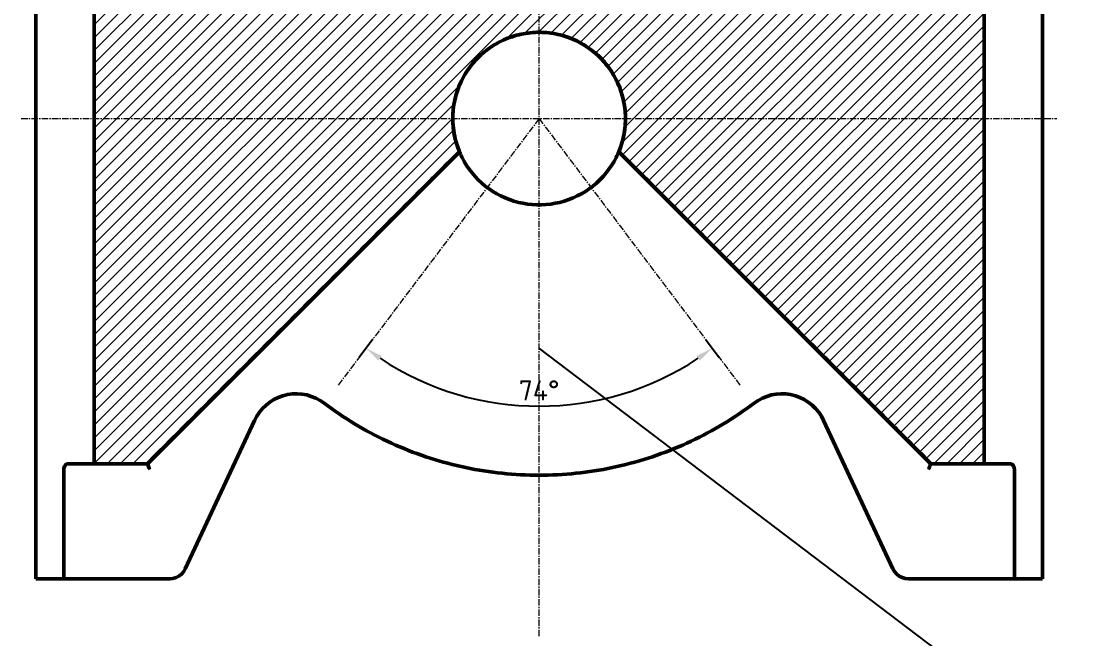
# Model space of a CAD drawing. Header units: millimetres. Extents: x 0 to 841, y 0 to 594.
# Drawn here: x 380 to 565, y 99.6 to 206.9 of the extents above; entities that cross this region are included whole.
import ezdxf

# ---------------------------------------------------------------- set-up
doc = ezdxf.new("R2010")
doc.units = ezdxf.units.MM
doc.header["$LTSCALE"] = 0.35
doc.linetypes.add('CENTER', pattern=[5.08, 3.175, -0.635, 0.635, -0.635])
for name, color, linetype, lineweight in [('07_ОСИ', 2, 'CENTER', 18), ('20_ВИДИМЫЕ', 7, 'Continuous', 50), ('23_ШТРИХОВКА', 7, 'Continuous', 18)]:
    doc.layers.add(name, color=color, linetype=linetype, lineweight=lineweight)
doc.layers.add('09_РАЗМЕРЫ', color=7, linetype='Continuous')
doc.styles.add('ГОСТ', font='isocpeur.ttf')
doc.dimstyles.new('ГОСТ', dxfattribs={"dimtxt": 3.5, "dimasz": 3, "dimexe": 2, "dimexo": 0, "dimgap": 1, "dimtad": 1, "dimdec": 1, "dimtxsty": 'ГОСТ', "dimcen": 2.5, "dimclrd": 7, "dimclre": 7, "dimclrt": 7, "dimazin": 3, "dimtfac": 1, "dimtmove": 0, "dimatfit": 3, "dimarcsym": 0})

# ---------------------------------------------------------------- blocks, each defined once
blk = doc.blocks.new('*D17')
at = {"layer": '09_РАЗМЕРЫ', "color": 7, "lineweight": -2, "transparency": 16777216}
for p, q in [((441.11, 151.67), (438.71, 148.47)), ((498.89, 151.67), (501.29, 148.47))]:
    blk.add_line(p, q, dxfattribs=at)
blk.add_arc((470, 190), 50, 236.4383, 303.5617, dxfattribs=at)
at = {"layer": '09_РАЗМЕРЫ', "color": 7, "transparency": 16777216}
for points in [[(442.07, 147.93), (442.65, 148.74), (439.91, 150.07)], [(497.35, 148.74), (497.93, 147.93), (500.09, 150.07)]]:
    blk.add_solid(points, dxfattribs=at)
at = {"layer": 'Defpoints', "color": 0, "transparency": 16777216}
for p in [(470, 190), (441.11, 151.67), (498.89, 151.67), (459.32, 141.15)]:
    blk.add_point(p, dxfattribs=at)
at = {"layer": '09_РАЗМЕРЫ', "color": 7, "transparency": 16777216, "insert": (470, 142.75), "char_height": 3.5, "attachment_point": 5, "style": 'ГОСТ'}
blk.add_mtext('74°', dxfattribs=at)

msp = doc.modelspace()

# ---------------------------------------------------------------- hatches: boundary and pattern name
at = {"layer": '23_ШТРИХОВКА'}
h = msp.add_hatch(dxfattribs=at)
h.set_pattern_fill('ANSI31', scale=0.5)
h.paths.add_polyline_path([(424.49, 268.17), (424.68, 267.82), (424.87, 267.46), (425.06, 267.11), (425.26, 266.76), (425.45, 266.41), (425.64, 266.06), (425.83, 265.7), (426.02, 265.35), (426.21, 265), (426.4, 264.65), (426.59, 264.3), (426.78, 263.95), (426.97, 263.59), (427.16, 263.24), (427.35, 262.89), (427.54, 262.54), (427.73, 262.19), (427.92, 261.83), (428.11, 261.48), (428.3, 261.13), (428.49, 260.78), (428.69, 260.43), (428.88, 260.08), (429.07, 259.73), (429.29, 259.39), (429.55, 259.09), (429.84, 258.81), (430.16, 258.58), (430.51, 258.38), (430.87, 258.22), (431.26, 258.1), (431.65, 258.03), (432.05, 258), (432.45, 258), (432.85, 258), (433.25, 258), (433.65, 258), (434.05, 258), (434.45, 258), (434.85, 258), (435.25, 258), (435.65, 258), (436.05, 258), (436.45, 258), (436.85, 258), (437.25, 258), (437.65, 258), (438.05, 258), (438.45, 258), (438.85, 258), (439.25, 258), (439.65, 258), (440.05, 258), (440.45, 258), (440.85, 258), (441.25, 258), (441.65, 258), (442.05, 258), (442.45, 258), (442.85, 258), (443.25, 258), (443.65, 258), (444.05, 258), (444.45, 258), (444.85, 258), (445.25, 258), (445.65, 258), (446.05, 258), (446.45, 258), (446.85, 258), (447.25, 258), (447.65, 258), (448.05, 258), (448.45, 258), (448.85, 258), (449.25, 258), (449.65, 258), (450.05, 258), (450.45, 258), (450.85, 258), (451.25, 258), (451.65, 258), (452.05, 258), (452.45, 258), (452.85, 258), (453.25, 258), (453.65, 258), (454.05, 258), (454.45, 258), (454.85, 258), (455.25, 258), (455.65, 258), (456.05, 258), (456.45, 258), (456.85, 258), (457.25, 258), (457.65, 258), (458.05, 258), (458.45, 258), (458.85, 258), (459.25, 258), (459.65, 258), (460.05, 258), (460.45, 258), (460.85, 258), (461.25, 258), (461.65, 258), (462.05, 258), (462.45, 258), (462.86, 258), (463.26, 258), (463.66, 258), (464.06, 258), (464.46, 258), (464.86, 258), (465.26, 258), (465.66, 258), (466.06, 258), (466.46, 258), (466.86, 258), (467.26, 258), (467.66, 258), (468.06, 258), (468.46, 258), (468.86, 258), (469.26, 258), (469.66, 258), (470.06, 258), (470.46, 258), (470.86, 258), (471.26, 258), (471.66, 258), (472.06, 258), (472.46, 258), (472.86, 258), (473.26, 258), (473.66, 258), (474.06, 258), (474.46, 258), (474.86, 258), (475.26, 258), (475.66, 258), (476.06, 258), (476.46, 258), (476.86, 258), (477.26, 258), (477.66, 258), (478.06, 258), (478.46, 258), (478.86, 258), (479.26, 258), (479.66, 258), (480.06, 258), (480.46, 258), (480.86, 258), (481.26, 258), (481.66, 258), (482.06, 258), (482.46, 258), (482.86, 258), (483.26, 258), (483.66, 258), (484.06, 258), (484.46, 258), (484.86, 258), (485.26, 258), (485.66, 258), (486.06, 258), (486.46, 258), (486.86, 258), (487.26, 258), (487.66, 258), (488.06, 258), (488.46, 258), (488.86, 258), (489.26, 258), (489.66, 258), (490.06, 258), (490.46, 258), (490.86, 258), (491.26, 258), (491.66, 258), (492.06, 258), (492.46, 258), (492.86, 258), (493.26, 258), (493.66, 258), (494.06, 258), (494.46, 258), (494.86, 258), (495.26, 258), (495.66, 258), (496.06, 258), (496.46, 258), (496.86, 258), (497.26, 258), (497.66, 258), (498.06, 258), (498.46, 258), (498.86, 258), (499.26, 258), (499.66, 258), (500.06, 258), (500.46, 258), (500.86, 258), (501.26, 258), (501.66, 258), (502.06, 258), (502.46, 258), (502.86, 258), (503.26, 258), (503.66, 258), (504.06, 258), (504.46, 258), (504.86, 258), (505.26, 258), (505.66, 258), (506.06, 258), (506.46, 258), (506.86, 258), (507.26, 258), (507.66, 258), (508.06, 258), (508.46, 258), (508.86, 258), (509.26, 258), (509.66, 258), (510, 258.06), (510, 258.46), (510, 258.86), (510, 259.26), (510, 259.66), (510, 260.06), (510, 260.46), (510, 260.86), (510, 261.27), (510, 261.67), (510, 262.07), (510, 262.47), (510.08, 262.85), (510.27, 263.2), (510.46, 263.55), (510.66, 263.9), (510.85, 264.25), (511.04, 264.6), (511.23, 264.95), (511.43, 265.3), (511.62, 265.65), (511.81, 266), (512, 266.35), (512.19, 266.7), (512.39, 267.06), (512.58, 267.41), (512.77, 267.76), (512.96, 268.11), (513.17, 268.45), (513.41, 268.77), (513.69, 269.06), (513.99, 269.31), (514.33, 269.53), (514.69, 269.71), (515.06, 269.85), (515.45, 269.94), (515.85, 269.99), (516.25, 270), (516.65, 270), (517.05, 270), (517.45, 270), (517.85, 270), (518.25, 270), (518.65, 270), (519.05, 270), (519.45, 270), (519.85, 270), (520.25, 270), (520.65, 270), (521.05, 270), (521.45, 270), (521.85, 270), (522.25, 270), (522.65, 270), (523.05, 270), (523.45, 270), (523.85, 270), (524.25, 270), (524.65, 270), (525.05, 270), (525.45, 270), (525.85, 270), (526.25, 270), (526.65, 270), (527.05, 270), (527.45, 270), (527.85, 270), (528.25, 270), (528.65, 270), (529.05, 270), (529.45, 270), (529.85, 270), (530.25, 270), (530.65, 270), (531.05, 270), (531.45, 270), (531.85, 270), (532.25, 270), (532.65, 270), (533.05, 270), (533.45, 270), (533.85, 270), (534.25, 270), (534.65, 270), (535.05, 270), (535.45, 270), (535.85, 270), (536.25, 270), (536.65, 270), (537.05, 270), (537.45, 270), (537.85, 270), (538.25, 270), (538.65, 270), (539.05, 270), (539.45, 270), (539.85, 270), (540.25, 270), (540.65, 270), (541.05, 270), (541.45, 270), (541.85, 270), (542.25, 270), (542.65, 270), (543.05, 270), (543.45, 270), (543.85, 270), (544.25, 270), (544.65, 270), (545.05, 270), (545.45, 270), (545.85, 270), (546.25, 270), (546.65, 270), (547.05, 270), (547.35, 269.89), (547.35, 269.49), (547.35, 269.09), (547.35, 268.69), (547.35, 268.29), (547.35, 267.89), (547.35, 267.49), (547.35, 267.09), (547.35, 266.69), (547.35, 266.29), (547.35, 265.89), (547.35, 265.49), (547.35, 265.09), (547.35, 264.69), (547.35, 264.29), (547.35, 263.89), (547.35, 263.49), (547.35, 263.09), (547.35, 262.69), (547.35, 262.29), (547.35, 261.89), (547.35, 261.49), (547.35, 261.09), (547.35, 260.69), (547.35, 260.29), (547.35, 259.89), (547.35, 259.49), (547.35, 259.09), (547.35, 258.69), (547.35, 258.29), (547.35, 257.89), (547.35, 257.49), (547.35, 257.09), (547.35, 256.69), (547.35, 256.29), (547.35, 255.89), (547.35, 255.49), (547.35, 255.09), (547.35, 254.69), (547.35, 254.29), (547.35, 253.89), (547.35, 253.49), (547.35, 253.09), (547.35, 252.69), (547.35, 252.29), (547.35, 251.89), (547.35, 251.49), (547.35, 251.09), (547.35, 250.69), (547.35, 250.29), (547.35, 249.89), (547.35, 249.49), (547.35, 249.09), (547.35, 248.69), (547.35, 248.29), (547.35, 247.89), (547.35, 247.49), (547.35, 247.09), (547.35, 246.69), (547.35, 246.29), (547.35, 245.89), (547.35, 245.49), (547.35, 245.09), (547.35, 244.69), (547.35, 244.29), (547.35, 243.89), (547.35, 243.49), (547.35, 243.09), (547.35, 242.69), (547.35, 242.29), (547.35, 241.89), (547.35, 241.49), (547.35, 241.09), (547.35, 240.69), (547.35, 240.29), (547.35, 239.89), (547.35, 239.49), (547.35, 239.09), (547.35, 238.69), (547.35, 238.29), (547.35, 237.89), (547.35, 237.49), (547.35, 237.09), (547.35, 236.69), (547.35, 236.29), (547.35, 235.89), (547.35, 235.49), (547.35, 235.09), (547.35, 234.69), (547.35, 234.29), (547.35, 233.89), (547.35, 233.49), (547.35, 233.09), (547.35, 232.69), (547.35, 232.29), (547.35, 231.89), (547.35, 231.49), (547.35, 231.09), (547.35, 230.69), (547.35, 230.29), (547.35, 229.89), (547.35, 229.49), (547.35, 229.09), (547.35, 228.69), (547.35, 228.29), (547.35, 227.89), (547.35, 227.49), (547.35, 227.09), (547.35, 226.69), (547.35, 226.29), (547.35, 225.89), (547.35, 225.49), (547.35, 225.09), (547.35, 224.69), (547.35, 224.29), (547.35, 223.89), (547.35, 223.49), (547.35, 223.09), (547.35, 222.69), (547.35, 222.29), (547.35, 221.88), (547.35, 221.48), (547.35, 221.08), (547.35, 220.68), (547.35, 220.28), (547.35, 219.88), (547.35, 219.48), (547.35, 219.08), (547.35, 218.68), (547.35, 218.28), (547.35, 217.88), (547.35, 217.48), (547.35, 217.08), (547.35, 216.68), (547.35, 216.28), (547.35, 215.88), (547.35, 215.48), (547.35, 215.08), (547.35, 214.68), (547.35, 214.28), (547.35, 213.88), (547.35, 213.48), (547.35, 213.08), (547.35, 212.68), (547.35, 212.28), (547.35, 211.88), (547.35, 211.48), (547.35, 211.08), (547.35, 210.68), (547.35, 210.28), (547.35, 209.88), (547.35, 209.48), (547.35, 209.08), (547.35, 208.68), (547.35, 208.28), (547.35, 207.88), (547.35, 207.48), (547.35, 207.08), (547.35, 206.68), (547.35, 206.28), (547.35, 205.88), (547.35, 205.48), (547.35, 205.08), (547.35, 204.68), (547.35, 204.28), (547.35, 203.88), (547.35, 203.48), (547.35, 203.08), (547.35, 202.68), (547.35, 202.28), (547.35, 201.88), (547.35, 201.48), (547.35, 201.08), (547.35, 200.68), (547.35, 200.28), (547.35, 199.88), (547.35, 199.48), (547.35, 199.08), (547.35, 198.68), (547.35, 198.28), (547.35, 197.88), (547.35, 197.48), (547.35, 197.08), (547.35, 196.68), (547.35, 196.28), (547.35, 195.88), (547.35, 195.48), (547.35, 195.08), (547.35, 194.68), (547.35, 194.28), (547.35, 193.88), (547.35, 193.48), (547.35, 193.08), (547.35, 192.68), (547.35, 192.28), (547.35, 191.88), (547.35, 191.48), (547.35, 191.08), (547.35, 190.68), (547.35, 190.28), (547.35, 189.88), (547.35, 189.48), (547.35, 189.08), (547.35, 188.68), (547.35, 188.28), (547.35, 187.88), (547.35, 187.48), (547.35, 187.08), (547.35, 186.68), (547.35, 186.28), (547.35, 185.88), (547.35, 185.48), (547.35, 185.08), (547.35, 184.68), (547.35, 184.28), (547.35, 183.88), (547.35, 183.48), (547.35, 183.08), (547.35, 182.68), (547.35, 182.28), (547.35, 181.88), (547.35, 181.48), (547.35, 181.08), (547.35, 180.68), (547.35, 180.28), (547.35, 179.88), (547.35, 179.48), (547.35, 179.08), (547.35, 178.68), (547.35, 178.28), (547.35, 177.88), (547.35, 177.48), (547.35, 177.08), (547.35, 176.68), (547.35, 176.28), (547.35, 175.88), (547.35, 175.48), (547.35, 175.08), (547.35, 174.68), (547.35, 174.28), (547.35, 173.88), (547.35, 173.48), (547.35, 173.08), (547.35, 172.68), (547.35, 172.28), (547.35, 171.88), (547.35, 171.47), (547.35, 171.07), (547.35, 170.67), (547.35, 170.27), (547.35, 169.87), (547.35, 169.47), (547.35, 169.07), (547.35, 168.67), (547.35, 168.27), (547.35, 167.87), (547.35, 167.47), (547.35, 167.07), (547.35, 166.67), (547.35, 166.27), (547.35, 165.87), (547.35, 165.47), (547.35, 165.07), (547.35, 164.67), (547.35, 164.27), (547.35, 163.87), (547.35, 163.47), (547.35, 163.07), (547.35, 162.67), (547.35, 162.27), (547.35, 161.87), (547.35, 161.47), (547.35, 161.07), (547.35, 160.67), (547.35, 160.27), (547.35, 159.87), (547.35, 159.47), (547.35, 159.07), (547.35, 158.67), (547.35, 158.27), (547.35, 157.87), (547.35, 157.47), (547.35, 157.07), (547.35, 156.67), (547.35, 156.27), (547.35, 155.87), (547.35, 155.47), (547.35, 155.07), (547.35, 154.67), (547.35, 154.27), (547.35, 153.87), (547.35, 153.47), (547.35, 153.07), (547.35, 152.67), (547.35, 152.27), (547.35, 151.87), (547.35, 151.47), (547.35, 151.07), (547.35, 150.67), (547.35, 150.27), (547.35, 149.87), (547.35, 149.47), (547.35, 149.07), (547.35, 148.67), (547.35, 148.27), (547.35, 147.87), (547.35, 147.47), (547.35, 147.07), (547.35, 146.67), (547.35, 146.27), (547.35, 145.87), (547.35, 145.47), (547.35, 145.07), (547.35, 144.67), (547.35, 144.27), (547.35, 143.87), (547.35, 143.47), (547.35, 143.07), (547.35, 142.67), (547.35, 142.27), (547.35, 141.87), (547.35, 141.47), (547.35, 141.07), (547.35, 140.67), (547.35, 140.27), (547.35, 139.87), (547.35, 139.47), (547.35, 139.07), (547.35, 138.67), (547.35, 138.27), (547.35, 137.87), (547.35, 137.47), (547.35, 137.07), (547.35, 136.67), (547.35, 136.27), (547.35, 135.87), (547.35, 135.47), (547.35, 135.07), (547.35, 134.67), (547.35, 134.27), (547.35, 133.87), (547.35, 133.47), (547.35, 133.07), (547.35, 132.67), (547.35, 132.27), (547.35, 131.87), (547.35, 131.47), (547.35, 131.07), (547.35, 130.67), (547.35, 130.27), (547.21, 130), (546.81, 130), (546.41, 130), (546.01, 130), (545.61, 130), (545.21, 130), (544.81, 130), (544.41, 130), (544.01, 130), (543.61, 130), (543.21, 130), (542.81, 130), (542.41, 130), (542.01, 130), (541.61, 130), (541.21, 130), (540.81, 130), (540.41, 130), (540.01, 130), (539.61, 130), (539.21, 130), (538.81, 130), (538.41, 130), (538.03, 130.05), (537.75, 130.33), (537.47, 130.61), (537.18, 130.9), (536.9, 131.18), (536.62, 131.46), (536.33, 131.75), (536.05, 132.03), (535.77, 132.31), (535.49, 132.59), (535.2, 132.88), (534.92, 133.16), (534.64, 133.44), (534.35, 133.73), (534.07, 134.01), (533.79, 134.29), (533.51, 134.57), (533.22, 134.86), (532.94, 135.14), (532.66, 135.42), (532.37, 135.71), (532.09, 135.99), (531.81, 136.27), (531.53, 136.55), (531.24, 136.84), (530.96, 137.12), (530.68, 137.4), (530.39, 137.69), (530.11, 137.97), (529.83, 138.25), (529.54, 138.54), (529.26, 138.82), (528.98, 139.1), (528.7, 139.38), (528.41, 139.67), (528.13, 139.95), (527.85, 140.23), (527.56, 140.52), (527.28, 140.8), (527, 141.08), (526.72, 141.36), (526.43, 141.65), (526.15, 141.93), (525.87, 142.21), (525.58, 142.5), (525.3, 142.78), (525.02, 143.06), (524.74, 143.34), (524.45, 143.63), (524.17, 143.91), (523.89, 144.19), (523.6, 144.48), (523.32, 144.76), (523.04, 145.04), (522.76, 145.32), (522.47, 145.61), (522.19, 145.89), (521.91, 146.17), (521.62, 146.46), (521.34, 146.74), (521.06, 147.02), (520.77, 147.31), (520.49, 147.59), (520.21, 147.87), (519.93, 148.15), (519.64, 148.44), (519.36, 148.72), (519.08, 149), (518.79, 149.29), (518.51, 149.57), (518.23, 149.85), (517.95, 150.13), (517.66, 150.42), (517.38, 150.7), (517.1, 150.98), (516.81, 151.27), (516.53, 151.55), (516.25, 151.83), (515.97, 152.11), (515.68, 152.4), (515.4, 152.68), (515.12, 152.96), (514.83, 153.25), (514.55, 153.53), (514.27, 153.81), (513.99, 154.09), (513.7, 154.38), (513.42, 154.66), (513.14, 154.94), (512.85, 155.23), (512.57, 155.51), (512.29, 155.79), (512.01, 156.07), (511.72, 156.36), (511.44, 156.64), (511.16, 156.92), (510.87, 157.21), (510.59, 157.49), (510.31, 157.77), (510.02, 158.06), (509.74, 158.34), (509.46, 158.62), (509.18, 158.9), (508.89, 159.19), (508.61, 159.47), (508.33, 159.75), (508.04, 160.04), (507.76, 160.32), (507.48, 160.6), (507.2, 160.88), (506.91, 161.17), (506.63, 161.45), (506.35, 161.73), (506.06, 162.02), (505.78, 162.3), (505.5, 162.58), (505.22, 162.86), (504.93, 163.15), (504.65, 163.43), (504.37, 163.71), (504.08, 164), (503.8, 164.28), (503.52, 164.56), (503.24, 164.84), (502.95, 165.13), (502.67, 165.41), (502.39, 165.69), (502.1, 165.98), (501.82, 166.26), (501.54, 166.54), (501.25, 166.83), (500.97, 167.11), (500.69, 167.39), (500.41, 167.67), (500.12, 167.96), (499.84, 168.24), (499.56, 168.52), (499.27, 168.81), (498.99, 169.09), (498.71, 169.37), (498.43, 169.65), (498.14, 169.94), (497.86, 170.22), (497.58, 170.5), (497.29, 170.79), (497.01, 171.07), (496.73, 171.35), (496.45, 171.63), (496.16, 171.92), (495.88, 172.2), (495.6, 172.48), (495.31, 172.77), (495.03, 173.05), (494.75, 173.33), (494.47, 173.61), (494.18, 173.9), (493.9, 174.18), (493.62, 174.46), (493.33, 174.75), (493.05, 175.03), (492.77, 175.31), (492.49, 175.59), (492.2, 175.88), (491.92, 176.16), (491.64, 176.44), (491.35, 176.73), (491.07, 177.01), (490.79, 177.29), (490.5, 177.58), (490.22, 177.86), (489.94, 178.14), (489.66, 178.42), (489.37, 178.71), (489.09, 178.99), (488.81, 179.27), (488.52, 179.56), (488.24, 179.84), (487.96, 180.12), (487.68, 180.4), (487.39, 180.69), (487.11, 180.97), (486.83, 181.25), (486.54, 181.54), (486.26, 181.82), (485.98, 182.1), (485.7, 182.38), (485.41, 182.67), (485.13, 182.95), (484.85, 183.23), (484.56, 183.52), (484.28, 183.8), (484, 184.08), (483.92, 184.41), (484.06, 184.78), (484.2, 185.16), (484.32, 185.54), (484.43, 185.92), (484.54, 186.31), (484.63, 186.69), (484.71, 187.09), (484.79, 187.48), (484.85, 187.87), (484.9, 188.27), (484.94, 188.67), (484.97, 189.07), (484.99, 189.47), (485, 189.87), (485, 190.27), (484.99, 190.67), (484.96, 191.07), (484.93, 191.47), (484.88, 191.86), (484.83, 192.26), (484.76, 192.65), (484.69, 193.05), (484.6, 193.44), (484.5, 193.83), (484.4, 194.21), (484.28, 194.59), (484.15, 194.97), (484.01, 195.35), (483.87, 195.72), (483.71, 196.09), (483.54, 196.45), (483.36, 196.81), (483.18, 197.16), (482.98, 197.51), (482.78, 197.86), (482.56, 198.2), (482.34, 198.53), (482.11, 198.85), (481.87, 199.17), (481.62, 199.49), (481.36, 199.79), (481.1, 200.09), (480.82, 200.38), (480.54, 200.67), (480.25, 200.95), (479.96, 201.22), (479.66, 201.48), (479.35, 201.73), (479.03, 201.98), (478.71, 202.21), (478.38, 202.44), (478.04, 202.66), (477.7, 202.87), (477.36, 203.07), (477.01, 203.26), (476.65, 203.44), (476.29, 203.62), (475.92, 203.78), (475.55, 203.93), (475.18, 204.08), (474.8, 204.21), (474.42, 204.33), (474.04, 204.45), (473.65, 204.55), (473.26, 204.64), (472.87, 204.72), (472.48, 204.79), (472.08, 204.85), (471.69, 204.9), (471.29, 204.94), (470.89, 204.97), (470.49, 204.99), (470.09, 205), (469.69, 205), (469.29, 204.98), (468.89, 204.96), (468.49, 204.92), (468.09, 204.88), (467.7, 204.82), (467.3, 204.76), (466.91, 204.68), (466.52, 204.59), (466.13, 204.49), (465.75, 204.38), (465.37, 204.27), (464.99, 204.14), (464.61, 204), (464.24, 203.85), (463.87, 203.69), (463.51, 203.52), (463.15, 203.35), (462.8, 203.16), (462.45, 202.96), (462.11, 202.76), (461.77, 202.54), (461.44, 202.32), (461.11, 202.08), (460.79, 201.84), (460.48, 201.59), (460.17, 201.33), (459.88, 201.07), (459.58, 200.79), (459.3, 200.51), (459.02, 200.22), (458.76, 199.93), (458.49, 199.62), (458.24, 199.31), (458, 199), (457.76, 198.67), (457.53, 198.34), (457.32, 198.01), (457.11, 197.67), (456.91, 197.32), (456.72, 196.97), (456.54, 196.61), (456.36, 196.25), (456.2, 195.89), (456.05, 195.52), (455.91, 195.14), (455.78, 194.76), (455.65, 194.38), (455.54, 194), (455.44, 193.61), (455.35, 193.22), (455.27, 192.83), (455.2, 192.44), (455.14, 192.04), (455.09, 191.64), (455.05, 191.25), (455.02, 190.85), (455.01, 190.45), (455, 190.05), (455, 189.65), (455.02, 189.25), (455.04, 188.85), (455.08, 188.45), (455.13, 188.05), (455.18, 187.66), (455.25, 187.26), (455.33, 186.87), (455.42, 186.48), (455.52, 186.09), (455.63, 185.71), (455.75, 185.32), (455.88, 184.95), (456.02, 184.57), (456.13, 184.21), (455.85, 183.93), (455.56, 183.64), (455.28, 183.36), (455, 183.08), (454.71, 182.79), (454.43, 182.51), (454.15, 182.23), (453.86, 181.94), (453.58, 181.66), (453.3, 181.38), (453.02, 181.1), (452.73, 180.81), (452.45, 180.53), (452.17, 180.25), (451.88, 179.96), (451.6, 179.68), (451.32, 179.4), (451.04, 179.12), (450.75, 178.83), (450.47, 178.55), (450.19, 178.27), (449.9, 177.98), (449.62, 177.7), (449.34, 177.42), (449.06, 177.14), (448.77, 176.85), (448.49, 176.57), (448.21, 176.29), (447.92, 176), (447.64, 175.72), (447.36, 175.44), (447.08, 175.16), (446.79, 174.87), (446.51, 174.59), (446.23, 174.31), (445.94, 174.02), (445.66, 173.74), (445.38, 173.46), (445.09, 173.17), (444.81, 172.89), (444.53, 172.61), (444.25, 172.33), (443.96, 172.04), (443.68, 171.76), (443.4, 171.48), (443.11, 171.19), (442.83, 170.91), (442.55, 170.63), (442.27, 170.35), (441.98, 170.06), (441.7, 169.78), (441.42, 169.5), (441.13, 169.21), (440.85, 168.93), (440.57, 168.65), (440.29, 168.37), (440, 168.08), (439.72, 167.8), (439.44, 167.52), (439.15, 167.23), (438.87, 166.95), (438.59, 166.67), (438.31, 166.39), (438.02, 166.1), (437.74, 165.82), (437.46, 165.54), (437.17, 165.25), (436.89, 164.97), (436.61, 164.69), (436.33, 164.41), (436.04, 164.12), (435.76, 163.84), (435.48, 163.56), (435.19, 163.27), (434.91, 162.99), (434.63, 162.71), (434.34, 162.42), (434.06, 162.14), (433.78, 161.86), (433.5, 161.58), (433.21, 161.29), (432.93, 161.01), (432.65, 160.73), (432.36, 160.44), (432.08, 160.16), (431.8, 159.88), (431.52, 159.6), (431.23, 159.31), (430.95, 159.03), (430.67, 158.75), (430.38, 158.46), (430.1, 158.18), (429.82, 157.9), (429.54, 157.62), (429.25, 157.33), (428.97, 157.05), (428.69, 156.77), (428.4, 156.48), (428.12, 156.2), (427.84, 155.92), (427.56, 155.64), (427.27, 155.35), (426.99, 155.07), (426.71, 154.79), (426.42, 154.5), (426.14, 154.22), (425.86, 153.94), (425.57, 153.65), (425.29, 153.37), (425.01, 153.09), (424.73, 152.81), (424.44, 152.52), (424.16, 152.24), (423.88, 151.96), (423.59, 151.67), (423.31, 151.39), (423.03, 151.11), (422.75, 150.83), (422.46, 150.54), (422.18, 150.26), (421.9, 149.98), (421.61, 149.69), (421.33, 149.41), (421.05, 149.13), (420.77, 148.85), (420.48, 148.56), (420.2, 148.28), (419.92, 148), (419.63, 147.71), (419.35, 147.43), (419.07, 147.15), (418.79, 146.87), (418.5, 146.58), (418.22, 146.3), (417.94, 146.02), (417.65, 145.73), (417.37, 145.45), (417.09, 145.17), (416.81, 144.89), (416.52, 144.6), (416.24, 144.32), (415.96, 144.04), (415.67, 143.75), (415.39, 143.47), (415.11, 143.19), (414.82, 142.9), (414.54, 142.62), (414.26, 142.34), (413.98, 142.06), (413.69, 141.77), (413.41, 141.49), (413.13, 141.21), (412.84, 140.92), (412.56, 140.64), (412.28, 140.36), (412, 140.08), (411.71, 139.79), (411.43, 139.51), (411.15, 139.23), (410.86, 138.94), (410.58, 138.66), (410.3, 138.38), (410.02, 138.1), (409.73, 137.81), (409.45, 137.53), (409.17, 137.25), (408.88, 136.96), (408.6, 136.68), (408.32, 136.4), (408.04, 136.12), (407.75, 135.83), (407.47, 135.55), (407.19, 135.27), (406.9, 134.98), (406.62, 134.7), (406.34, 134.42), (406.05, 134.13), (405.77, 133.85), (405.49, 133.57), (405.21, 133.29), (404.92, 133), (404.64, 132.72), (404.36, 132.44), (404.07, 132.15), (403.79, 131.87), (403.51, 131.59), (403.23, 131.31), (402.94, 131.02), (402.66, 130.74), (402.38, 130.46), (402.09, 130.17), (401.77, 130), (401.37, 130), (400.97, 130), (400.57, 130), (400.17, 130), (399.77, 130), (399.37, 130), (398.97, 130), (398.57, 130), (398.17, 130), (397.77, 130), (397.37, 130), (396.97, 130), (396.57, 130), (396.17, 130), (395.77, 130), (395.37, 130), (394.97, 130), (394.57, 130), (394.16, 130), (393.76, 130), (393.36, 130), (392.96, 130), (392.65, 130.09), (392.65, 130.49), (392.65, 130.89), (392.65, 131.29), (392.65, 131.69), (392.65, 132.09), (392.65, 132.49), (392.65, 132.89), (392.65, 133.29), (392.65, 133.69), (392.65, 134.09), (392.65, 134.49), (392.65, 134.89), (392.65, 135.29), (392.65, 135.69), (392.65, 136.09), (392.65, 136.49), (392.65, 136.89), (392.65, 137.29), (392.65, 137.69), (392.65, 138.09), (392.65, 138.49), (392.65, 138.89), (392.65, 139.29), (392.65, 139.69), (392.65, 140.09), (392.65, 140.49), (392.65, 140.89), (392.65, 141.29), (392.65, 141.69), (392.65, 142.09), (392.65, 142.49), (392.65, 142.89), (392.65, 143.29), (392.65, 143.69), (392.65, 144.09), (392.65, 144.49), (392.65, 144.89), (392.65, 145.29), (392.65, 145.69), (392.65, 146.09), (392.65, 146.49), (392.65, 146.89), (392.65, 147.29), (392.65, 147.69), (392.65, 148.09), (392.65, 148.49), (392.65, 148.89), (392.65, 149.29), (392.65, 149.69), (392.65, 150.09), (392.65, 150.49), (392.65, 150.89), (392.65, 151.29), (392.65, 151.69), (392.65, 152.09), (392.65, 152.49), (392.65, 152.89), (392.65, 153.29), (392.65, 153.69), (392.65, 154.09), (392.65, 154.49), (392.65, 154.89), (392.65, 155.29), (392.65, 155.69), (392.65, 156.09), (392.65, 156.49), (392.65, 156.89), (392.65, 157.29), (392.65, 157.69), (392.65, 158.09), (392.65, 158.49), (392.65, 158.89), (392.65, 159.29), (392.65, 159.69), (392.65, 160.09), (392.65, 160.49), (392.65, 160.89), (392.65, 161.29), (392.65, 161.69), (392.65, 162.09), (392.65, 162.49), (392.65, 162.89), (392.65, 163.29), (392.65, 163.7), (392.65, 164.1), (392.65, 164.5), (392.65, 164.9), (392.65, 165.3), (392.65, 165.7), (392.65, 166.1), (392.65, 166.5), (392.65, 166.9), (392.65, 167.3), (392.65, 167.7), (392.65, 168.1), (392.65, 168.5), (392.65, 168.9), (392.65, 169.3), (392.65, 169.7), (392.65, 170.1), (392.65, 170.5), (392.65, 170.9), (392.65, 171.3), (392.65, 171.7), (392.65, 172.1), (392.65, 172.5), (392.65, 172.9), (392.65, 173.3), (392.65, 173.7), (392.65, 174.1), (392.65, 174.5), (392.65, 174.9), (392.65, 175.3), (392.65, 175.7), (392.65, 176.1), (392.65, 176.5), (392.65, 176.9), (392.65, 177.3), (392.65, 177.7), (392.65, 178.1), (392.65, 178.5), (392.65, 178.9), (392.65, 179.3), (392.65, 179.7), (392.65, 180.1), (392.65, 180.5), (392.65, 180.9), (392.65, 181.3), (392.65, 181.7), (392.65, 182.1), (392.65, 182.5), (392.65, 182.9), (392.65, 183.3), (392.65, 183.7), (392.65, 184.1), (392.65, 184.5), (392.65, 184.9), (392.65, 185.3), (392.65, 185.7), (392.65, 186.1), (392.65, 186.5), (392.65, 186.9), (392.65, 187.3), (392.65, 187.7), (392.65, 188.1), (392.65, 188.5), (392.65, 188.9), (392.65, 189.3), (392.65, 189.7), (392.65, 190.1), (392.65, 190.5), (392.65, 190.9), (392.65, 191.3), (392.65, 191.7), (392.65, 192.1), (392.65, 192.5), (392.65, 192.9), (392.65, 193.3), (392.65, 193.7), (392.65, 194.1), (392.65, 194.5), (392.65, 194.9), (392.65, 195.3), (392.65, 195.7), (392.65, 196.1), (392.65, 196.5), (392.65, 196.9), (392.65, 197.3), (392.65, 197.7), (392.65, 198.1), (392.65, 198.5), (392.65, 198.9), (392.65, 199.3), (392.65, 199.7), (392.65, 200.1), (392.65, 200.5), (392.65, 200.9), (392.65, 201.3), (392.65, 201.7), (392.65, 202.1), (392.65, 202.5), (392.65, 202.9), (392.65, 203.3), (392.65, 203.7), (392.65, 204.1), (392.65, 204.5), (392.65, 204.9), (392.65, 205.3), (392.65, 205.7), (392.65, 206.1), (392.65, 206.5), (392.65, 206.9), (392.65, 207.3), (392.65, 207.7), (392.65, 208.1), (392.65, 208.5), (392.65, 208.9), (392.65, 209.3), (392.65, 209.7), (392.65, 210.1), (392.65, 210.5), (392.65, 210.9), (392.65, 211.3), (392.65, 211.7), (392.65, 212.1), (392.65, 212.5), (392.65, 212.9), (392.65, 213.3), (392.65, 213.71), (392.65, 214.11), (392.65, 214.51), (392.65, 214.91), (392.65, 215.31), (392.65, 215.71), (392.65, 216.11), (392.65, 216.51), (392.65, 216.91), (392.65, 217.31), (392.65, 217.71), (392.65, 218.11), (392.65, 218.51), (392.65, 218.91), (392.65, 219.31), (392.65, 219.71), (392.65, 220.11), (392.65, 220.51), (392.65, 220.91), (392.65, 221.31), (392.65, 221.71), (392.65, 222.11), (392.65, 222.51), (392.65, 222.91), (392.65, 223.31), (392.65, 223.71), (392.65, 224.11), (392.65, 224.51), (392.65, 224.91), (392.65, 225.31), (392.65, 225.71), (392.65, 226.11), (392.65, 226.51), (392.65, 226.91), (392.65, 227.31), (392.65, 227.71), (392.65, 228.11), (392.65, 228.51), (392.65, 228.91), (392.65, 229.31), (392.65, 229.71), (392.65, 230.11), (392.65, 230.51), (392.65, 230.91), (392.65, 231.31), (392.65, 231.71), (392.65, 232.11), (392.65, 232.51), (392.65, 232.91), (392.65, 233.31), (392.65, 233.71), (392.65, 234.11), (392.65, 234.51), (392.65, 234.91), (392.65, 235.31), (392.65, 235.71), (392.65, 236.11), (392.65, 236.51), (392.65, 236.91), (392.65, 237.31), (392.65, 237.71), (392.65, 238.11), (392.65, 238.51), (392.65, 238.91), (392.65, 239.31), (392.65, 239.71), (392.65, 240.11), (392.65, 240.51), (392.65, 240.91), (392.65, 241.31), (392.65, 241.71), (392.65, 242.11), (392.65, 242.51), (392.65, 242.91), (392.65, 243.31), (392.65, 243.71), (392.65, 244.11), (392.65, 244.51), (392.65, 244.91), (392.65, 245.31), (392.65, 245.71), (392.65, 246.11), (392.65, 246.51), (392.65, 246.91), (392.65, 247.31), (392.65, 247.71), (392.65, 248.11), (392.65, 248.51), (392.65, 248.91), (392.65, 249.31), (392.65, 249.71), (392.65, 250.11), (392.65, 250.51), (392.65, 250.91), (392.65, 251.31), (392.65, 251.71), (392.65, 252.11), (392.65, 252.51), (392.65, 252.91), (392.65, 253.31), (392.65, 253.71), (392.65, 254.11), (392.65, 254.51), (392.65, 254.91), (392.65, 255.31), (392.65, 255.71), (392.65, 256.11), (392.65, 256.51), (392.65, 256.91), (392.65, 257.31), (392.65, 257.71), (392.65, 258.11), (392.65, 258.51), (392.65, 258.91), (392.65, 259.31), (392.65, 259.71), (392.65, 260.11), (392.65, 260.51), (392.65, 260.91), (392.65, 261.31), (392.65, 261.71), (392.65, 262.11), (392.65, 262.51), (392.65, 262.91), (392.65, 263.31), (392.65, 263.71), (392.65, 264.12), (392.65, 264.52), (392.65, 264.92), (392.65, 265.32), (392.65, 265.72), (392.65, 266.12), (392.65, 266.52), (392.65, 266.92), (392.65, 267.32), (392.65, 267.72), (392.65, 268.12), (392.65, 268.52), (392.65, 268.92), (392.65, 269.32), (392.65, 269.72), (392.77, 270), (393.17, 270), (393.57, 270), (393.97, 270), (394.37, 270), (394.77, 270), (395.17, 270), (395.57, 270), (395.97, 270), (396.37, 270), (396.77, 270), (397.17, 270), (397.57, 270), (397.97, 270), (398.37, 270), (398.77, 270), (399.17, 270), (399.57, 270), (399.97, 270), (400.37, 270), (400.77, 270), (401.17, 270), (401.57, 270), (401.97, 270), (402.37, 270), (402.77, 270), (403.17, 270), (403.57, 270), (403.97, 270), (404.37, 270), (404.77, 270), (405.17, 270), (405.57, 270), (405.97, 270), (406.37, 270), (406.77, 270), (407.17, 270), (407.57, 270), (407.97, 270), (408.37, 270), (408.77, 270), (409.17, 270), (409.57, 270), (409.97, 270), (410.37, 270), (410.77, 270), (411.17, 270), (411.57, 270), (411.97, 270), (412.37, 270), (412.77, 270), (413.17, 270), (413.57, 270), (413.97, 270), (414.37, 270), (414.77, 270), (415.17, 270), (415.57, 270), (415.97, 270), (416.37, 270), (416.77, 270), (417.17, 270), (417.57, 270), (417.97, 270), (418.37, 270), (418.77, 270), (419.17, 270), (419.57, 270), (419.97, 270), (420.37, 270), (420.77, 270), (421.17, 270), (421.57, 270), (421.97, 269.96), (422.36, 269.87), (422.74, 269.74), (423.1, 269.57), (423.44, 269.35), (423.75, 269.1), (424.04, 268.82), (424.28, 268.51)])

# ---------------------------------------------------------------- linework, layer by layer
at = {"layer": '07_ОСИ'}
for p, q in [((470, 100), (470, 280)), ((380, 190), (560, 190)), ((470, 190), (435.09, 143.68)), ((470, 190), (504.91, 143.68))]:
    msp.add_line(p, q, dxfattribs=at)
at = {"layer": '09_РАЗМЕРЫ'}
msp.add_line((470, 150), (565, 78), dxfattribs=at)
at = {"layer": '20_ВИДИМЫЕ'}
for points in [[(382.5, 110), (382.5, 270)], [(392.65, 130), (392.65, 270)], [(547.35, 130), (547.35, 270)], [(557.5, 270), (557.5, 110)], [(547.35, 207.08), (547.35, 206.68), (547.35, 206.28), (547.35, 205.88), (547.35, 205.48), (547.35, 205.08), (547.35, 204.68), (547.35, 204.28), (547.35, 203.88), (547.35, 203.48), (547.35, 203.08), (547.35, 202.68), (547.35, 202.28), (547.35, 201.88), (547.35, 201.48), (547.35, 201.08), (547.35, 200.68), (547.35, 200.28), (547.35, 199.88), (547.35, 199.48), (547.35, 199.08), (547.35, 198.68), (547.35, 198.28), (547.35, 197.88), (547.35, 197.48), (547.35, 197.08), (547.35, 196.68), (547.35, 196.28), (547.35, 195.88), (547.35, 195.48), (547.35, 195.08), (547.35, 194.68), (547.35, 194.28), (547.35, 193.88), (547.35, 193.48), (547.35, 193.08), (547.35, 192.68), (547.35, 192.28), (547.35, 191.88), (547.35, 191.48), (547.35, 191.08), (547.35, 190.68), (547.35, 190.28), (547.35, 189.88), (547.35, 189.48), (547.35, 189.08), (547.35, 188.68), (547.35, 188.28), (547.35, 187.88), (547.35, 187.48), (547.35, 187.08), (547.35, 186.68), (547.35, 186.28), (547.35, 185.88), (547.35, 185.48), (547.35, 185.08), (547.35, 184.68), (547.35, 184.28), (547.35, 183.88), (547.35, 183.48), (547.35, 183.08), (547.35, 182.68), (547.35, 182.28), (547.35, 181.88), (547.35, 181.48), (547.35, 181.08), (547.35, 180.68), (547.35, 180.28), (547.35, 179.88), (547.35, 179.48), (547.35, 179.08), (547.35, 178.68), (547.35, 178.28), (547.35, 177.88), (547.35, 177.48), (547.35, 177.08), (547.35, 176.68), (547.35, 176.28), (547.35, 175.88), (547.35, 175.48), (547.35, 175.08), (547.35, 174.68), (547.35, 174.28), (547.35, 173.88), (547.35, 173.48), (547.35, 173.08), (547.35, 172.68), (547.35, 172.28), (547.35, 171.88), (547.35, 171.47), (547.35, 171.07), (547.35, 170.67), (547.35, 170.27), (547.35, 169.87), (547.35, 169.47), (547.35, 169.07), (547.35, 168.67), (547.35, 168.27), (547.35, 167.87), (547.35, 167.47), (547.35, 167.07), (547.35, 166.67), (547.35, 166.27), (547.35, 165.87), (547.35, 165.47), (547.35, 165.07), (547.35, 164.67), (547.35, 164.27), (547.35, 163.87), (547.35, 163.47), (547.35, 163.07), (547.35, 162.67), (547.35, 162.27), (547.35, 161.87), (547.35, 161.47), (547.35, 161.07), (547.35, 160.67), (547.35, 160.27), (547.35, 159.87), (547.35, 159.47), (547.35, 159.07), (547.35, 158.67), (547.35, 158.27), (547.35, 157.87), (547.35, 157.47), (547.35, 157.07), (547.35, 156.67), (547.35, 156.27), (547.35, 155.87), (547.35, 155.47), (547.35, 155.07), (547.35, 154.67), (547.35, 154.27), (547.35, 153.87), (547.35, 153.47), (547.35, 153.07), (547.35, 152.67), (547.35, 152.27), (547.35, 151.87), (547.35, 151.47), (547.35, 151.07), (547.35, 150.67), (547.35, 150.27), (547.35, 149.87), (547.35, 149.47), (547.35, 149.07), (547.35, 148.67), (547.35, 148.27), (547.35, 147.87), (547.35, 147.47), (547.35, 147.07), (547.35, 146.67), (547.35, 146.27), (547.35, 145.87), (547.35, 145.47), (547.35, 145.07), (547.35, 144.67), (547.35, 144.27), (547.35, 143.87), (547.35, 143.47), (547.35, 143.07), (547.35, 142.67), (547.35, 142.27), (547.35, 141.87), (547.35, 141.47), (547.35, 141.07), (547.35, 140.67), (547.35, 140.27), (547.35, 139.87), (547.35, 139.47), (547.35, 139.07), (547.35, 138.67), (547.35, 138.27), (547.35, 137.87), (547.35, 137.47), (547.35, 137.07), (547.35, 136.67), (547.35, 136.27), (547.35, 135.87), (547.35, 135.47), (547.35, 135.07), (547.35, 134.67), (547.35, 134.27), (547.35, 133.87), (547.35, 133.47), (547.35, 133.07), (547.35, 132.67), (547.35, 132.27), (547.35, 131.87), (547.35, 131.47), (547.35, 131.07), (547.35, 130.67), (547.35, 130.27), (547.21, 130), (546.81, 130), (546.41, 130), (546.01, 130), (545.61, 130), (545.21, 130), (544.81, 130), (544.41, 130), (544.01, 130), (543.61, 130), (543.21, 130), (542.81, 130), (542.41, 130), (542.01, 130), (541.61, 130), (541.21, 130), (540.81, 130), (540.41, 130), (540.01, 130), (539.61, 130), (539.21, 130), (538.81, 130), (538.41, 130), (538.03, 130.05), (537.75, 130.33), (537.47, 130.61), (537.18, 130.9), (536.9, 131.18), (536.62, 131.46), (536.33, 131.75), (536.05, 132.03), (535.77, 132.31), (535.49, 132.59), (535.2, 132.88), (534.92, 133.16), (534.64, 133.44), (534.35, 133.73), (534.07, 134.01), (533.79, 134.29), (533.51, 134.57), (533.22, 134.86), (532.94, 135.14), (532.66, 135.42), (532.37, 135.71), (532.09, 135.99), (531.81, 136.27), (531.53, 136.55), (531.24, 136.84), (530.96, 137.12), (530.68, 137.4), (530.39, 137.69), (530.11, 137.97), (529.83, 138.25), (529.54, 138.54), (529.26, 138.82), (528.98, 139.1), (528.7, 139.38), (528.41, 139.67), (528.13, 139.95), (527.85, 140.23), (527.56, 140.52), (527.28, 140.8), (527, 141.08), (526.72, 141.36), (526.43, 141.65), (526.15, 141.93), (525.87, 142.21), (525.58, 142.5), (525.3, 142.78), (525.02, 143.06), (524.74, 143.34), (524.45, 143.63), (524.17, 143.91), (523.89, 144.19), (523.6, 144.48), (523.32, 144.76), (523.04, 145.04), (522.76, 145.32), (522.47, 145.61), (522.19, 145.89), (521.91, 146.17), (521.62, 146.46), (521.34, 146.74), (521.06, 147.02), (520.77, 147.31), (520.49, 147.59), (520.21, 147.87), (519.93, 148.15), (519.64, 148.44), (519.36, 148.72), (519.08, 149), (518.79, 149.29), (518.51, 149.57), (518.23, 149.85), (517.95, 150.13), (517.66, 150.42), (517.38, 150.7), (517.1, 150.98), (516.81, 151.27), (516.53, 151.55), (516.25, 151.83), (515.97, 152.11), (515.68, 152.4), (515.4, 152.68), (515.12, 152.96), (514.83, 153.25), (514.55, 153.53), (514.27, 153.81), (513.99, 154.09), (513.7, 154.38), (513.42, 154.66), (513.14, 154.94), (512.85, 155.23), (512.57, 155.51), (512.29, 155.79), (512.01, 156.07), (511.72, 156.36), (511.44, 156.64), (511.16, 156.92), (510.87, 157.21), (510.59, 157.49), (510.31, 157.77), (510.02, 158.06), (509.74, 158.34), (509.46, 158.62), (509.18, 158.9), (508.89, 159.19), (508.61, 159.47), (508.33, 159.75), (508.04, 160.04), (507.76, 160.32), (507.48, 160.6), (507.2, 160.88), (506.91, 161.17), (506.63, 161.45), (506.35, 161.73), (506.06, 162.02), (505.78, 162.3), (505.5, 162.58), (505.22, 162.86), (504.93, 163.15), (504.65, 163.43), (504.37, 163.71), (504.08, 164), (503.8, 164.28), (503.52, 164.56), (503.24, 164.84), (502.95, 165.13), (502.67, 165.41), (502.39, 165.69), (502.1, 165.98), (501.82, 166.26), (501.54, 166.54), (501.25, 166.83), (500.97, 167.11), (500.69, 167.39), (500.41, 167.67), (500.12, 167.96), (499.84, 168.24), (499.56, 168.52), (499.27, 168.81), (498.99, 169.09), (498.71, 169.37), (498.43, 169.65), (498.14, 169.94), (497.86, 170.22), (497.58, 170.5), (497.29, 170.79), (497.01, 171.07), (496.73, 171.35), (496.45, 171.63), (496.16, 171.92), (495.88, 172.2), (495.6, 172.48), (495.31, 172.77), (495.03, 173.05), (494.75, 173.33), (494.47, 173.61), (494.18, 173.9), (493.9, 174.18), (493.62, 174.46), (493.33, 174.75), (493.05, 175.03), (492.77, 175.31), (492.49, 175.59), (492.2, 175.88), (491.92, 176.16), (491.64, 176.44), (491.35, 176.73), (491.07, 177.01), (490.79, 177.29), (490.5, 177.58), (490.22, 177.86), (489.94, 178.14), (489.66, 178.42), (489.37, 178.71), (489.09, 178.99), (488.81, 179.27), (488.52, 179.56), (488.24, 179.84), (487.96, 180.12), (487.68, 180.4), (487.39, 180.69), (487.11, 180.97), (486.83, 181.25), (486.54, 181.54), (486.26, 181.82), (485.98, 182.1), (485.7, 182.38), (485.41, 182.67), (485.13, 182.95), (484.85, 183.23), (484.56, 183.52), (484.28, 183.8), (484, 184.08), (483.92, 184.41), (484.06, 184.78), (484.2, 185.16), (484.32, 185.54), (484.43, 185.92), (484.54, 186.31), (484.63, 186.69), (484.71, 187.09), (484.79, 187.48), (484.85, 187.87), (484.9, 188.27), (484.94, 188.67), (484.97, 189.07), (484.99, 189.47), (485, 189.87), (485, 190.27), (484.99, 190.67), (484.96, 191.07), (484.93, 191.47), (484.88, 191.86), (484.83, 192.26), (484.76, 192.65), (484.69, 193.05), (484.6, 193.44), (484.5, 193.83), (484.4, 194.21), (484.28, 194.59), (484.15, 194.97), (484.01, 195.35), (483.87, 195.72), (483.71, 196.09), (483.54, 196.45), (483.36, 196.81), (483.18, 197.16), (482.98, 197.51), (482.78, 197.86), (482.56, 198.2), (482.34, 198.53), (482.11, 198.85), (481.87, 199.17), (481.62, 199.49), (481.36, 199.79), (481.1, 200.09), (480.82, 200.38), (480.54, 200.67), (480.25, 200.95), (479.96, 201.22), (479.66, 201.48), (479.35, 201.73), (479.03, 201.98), (478.71, 202.21), (478.38, 202.44), (478.04, 202.66), (477.7, 202.87), (477.36, 203.07), (477.01, 203.26), (476.65, 203.44), (476.29, 203.62), (475.92, 203.78), (475.55, 203.93), (475.18, 204.08), (474.8, 204.21), (474.42, 204.33), (474.04, 204.45), (473.65, 204.55), (473.26, 204.64), (472.87, 204.72), (472.48, 204.79), (472.08, 204.85), (471.69, 204.9), (471.29, 204.94), (470.89, 204.97), (470.49, 204.99), (470.09, 205), (469.69, 205), (469.29, 204.98), (468.89, 204.96), (468.49, 204.92), (468.09, 204.88), (467.7, 204.82), (467.3, 204.76), (466.91, 204.68), (466.52, 204.59), (466.13, 204.49), (465.75, 204.38), (465.37, 204.27), (464.99, 204.14), (464.61, 204), (464.24, 203.85), (463.87, 203.69), (463.51, 203.52), (463.15, 203.35), (462.8, 203.16), (462.45, 202.96), (462.11, 202.76), (461.77, 202.54), (461.44, 202.32), (461.11, 202.08), (460.79, 201.84), (460.48, 201.59), (460.17, 201.33), (459.88, 201.07), (459.58, 200.79), (459.3, 200.51), (459.02, 200.22), (458.76, 199.93), (458.49, 199.62), (458.24, 199.31), (458, 199), (457.76, 198.67), (457.53, 198.34), (457.32, 198.01), (457.11, 197.67), (456.91, 197.32), (456.72, 196.97), (456.54, 196.61), (456.36, 196.25), (456.2, 195.89), (456.05, 195.52), (455.91, 195.14), (455.78, 194.76), (455.65, 194.38), (455.54, 194), (455.44, 193.61), (455.35, 193.22), (455.27, 192.83), (455.2, 192.44), (455.14, 192.04), (455.09, 191.64), (455.05, 191.25), (455.02, 190.85), (455.01, 190.45), (455, 190.05), (455, 189.65), (455.02, 189.25), (455.04, 188.85), (455.08, 188.45), (455.13, 188.05), (455.18, 187.66), (455.25, 187.26), (455.33, 186.87), (455.42, 186.48), (455.52, 186.09), (455.63, 185.71), (455.75, 185.32), (455.88, 184.95), (456.02, 184.57), (456.13, 184.21), (455.85, 183.93), (455.56, 183.64), (455.28, 183.36), (455, 183.08), (454.71, 182.79), (454.43, 182.51), (454.15, 182.23), (453.86, 181.94), (453.58, 181.66), (453.3, 181.38), (453.02, 181.1), (452.73, 180.81), (452.45, 180.53), (452.17, 180.25), (451.88, 179.96), (451.6, 179.68), (451.32, 179.4), (451.04, 179.12), (450.75, 178.83), (450.47, 178.55), (450.19, 178.27), (449.9, 177.98), (449.62, 177.7), (449.34, 177.42), (449.06, 177.14), (448.77, 176.85), (448.49, 176.57), (448.21, 176.29), (447.92, 176), (447.64, 175.72), (447.36, 175.44), (447.08, 175.16), (446.79, 174.87), (446.51, 174.59), (446.23, 174.31), (445.94, 174.02), (445.66, 173.74), (445.38, 173.46), (445.09, 173.17), (444.81, 172.89), (444.53, 172.61), (444.25, 172.33), (443.96, 172.04), (443.68, 171.76), (443.4, 171.48), (443.11, 171.19), (442.83, 170.91), (442.55, 170.63), (442.27, 170.35), (441.98, 170.06), (441.7, 169.78), (441.42, 169.5), (441.13, 169.21), (440.85, 168.93), (440.57, 168.65), (440.29, 168.37), (440, 168.08), (439.72, 167.8), (439.44, 167.52), (439.15, 167.23), (438.87, 166.95), (438.59, 166.67), (438.31, 166.39), (438.02, 166.1), (437.74, 165.82), (437.46, 165.54), (437.17, 165.25), (436.89, 164.97), (436.61, 164.69), (436.33, 164.41), (436.04, 164.12), (435.76, 163.84), (435.48, 163.56), (435.19, 163.27), (434.91, 162.99), (434.63, 162.71), (434.34, 162.42), (434.06, 162.14), (433.78, 161.86), (433.5, 161.58), (433.21, 161.29), (432.93, 161.01), (432.65, 160.73), (432.36, 160.44), (432.08, 160.16), (431.8, 159.88), (431.52, 159.6), (431.23, 159.31), (430.95, 159.03), (430.67, 158.75), (430.38, 158.46), (430.1, 158.18), (429.82, 157.9), (429.54, 157.62), (429.25, 157.33), (428.97, 157.05), (428.69, 156.77), (428.4, 156.48), (428.12, 156.2), (427.84, 155.92), (427.56, 155.64), (427.27, 155.35), (426.99, 155.07), (426.71, 154.79), (426.42, 154.5), (426.14, 154.22), (425.86, 153.94), (425.57, 153.65), (425.29, 153.37), (425.01, 153.09), (424.73, 152.81), (424.44, 152.52), (424.16, 152.24), (423.88, 151.96), (423.59, 151.67), (423.31, 151.39), (423.03, 151.11), (422.75, 150.83), (422.46, 150.54), (422.18, 150.26), (421.9, 149.98), (421.61, 149.69), (421.33, 149.41), (421.05, 149.13), (420.77, 148.85), (420.48, 148.56), (420.2, 148.28), (419.92, 148), (419.63, 147.71), (419.35, 147.43), (419.07, 147.15), (418.79, 146.87), (418.5, 146.58), (418.22, 146.3), (417.94, 146.02), (417.65, 145.73), (417.37, 145.45), (417.09, 145.17), (416.81, 144.89), (416.52, 144.6), (416.24, 144.32), (415.96, 144.04), (415.67, 143.75), (415.39, 143.47), (415.11, 143.19), (414.82, 142.9), (414.54, 142.62), (414.26, 142.34), (413.98, 142.06), (413.69, 141.77), (413.41, 141.49), (413.13, 141.21), (412.84, 140.92), (412.56, 140.64), (412.28, 140.36), (412, 140.08), (411.71, 139.79), (411.43, 139.51), (411.15, 139.23), (410.86, 138.94), (410.58, 138.66), (410.3, 138.38), (410.02, 138.1), (409.73, 137.81), (409.45, 137.53), (409.17, 137.25), (408.88, 136.96), (408.6, 136.68), (408.32, 136.4), (408.04, 136.12), (407.75, 135.83), (407.47, 135.55), (407.19, 135.27), (406.9, 134.98), (406.62, 134.7), (406.34, 134.42), (406.05, 134.13), (405.77, 133.85), (405.49, 133.57), (405.21, 133.29), (404.92, 133), (404.64, 132.72), (404.36, 132.44), (404.07, 132.15), (403.79, 131.87), (403.51, 131.59), (403.23, 131.31), (402.94, 131.02), (402.66, 130.74), (402.38, 130.46), (402.09, 130.17), (401.77, 130), (401.37, 130), (400.97, 130), (400.57, 130), (400.17, 130), (399.77, 130), (399.37, 130), (398.97, 130), (398.57, 130), (398.17, 130), (397.77, 130), (397.37, 130), (396.97, 130), (396.57, 130), (396.17, 130), (395.77, 130), (395.37, 130), (394.97, 130), (394.57, 130), (394.16, 130), (393.76, 130), (393.36, 130), (392.96, 130), (392.65, 130.09), (392.65, 130.49), (392.65, 130.89), (392.65, 131.29), (392.65, 131.69), (392.65, 132.09), (392.65, 132.49), (392.65, 132.89), (392.65, 133.29), (392.65, 133.69), (392.65, 134.09), (392.65, 134.49), (392.65, 134.89), (392.65, 135.29), (392.65, 135.69), (392.65, 136.09), (392.65, 136.49), (392.65, 136.89), (392.65, 137.29), (392.65, 137.69), (392.65, 138.09), (392.65, 138.49), (392.65, 138.89), (392.65, 139.29), (392.65, 139.69), (392.65, 140.09), (392.65, 140.49), (392.65, 140.89), (392.65, 141.29), (392.65, 141.69), (392.65, 142.09), (392.65, 142.49), (392.65, 142.89), (392.65, 143.29), (392.65, 143.69), (392.65, 144.09), (392.65, 144.49), (392.65, 144.89), (392.65, 145.29), (392.65, 145.69), (392.65, 146.09), (392.65, 146.49), (392.65, 146.89), (392.65, 147.29), (392.65, 147.69), (392.65, 148.09), (392.65, 148.49), (392.65, 148.89), (392.65, 149.29), (392.65, 149.69), (392.65, 150.09), (392.65, 150.49), (392.65, 150.89), (392.65, 151.29), (392.65, 151.69), (392.65, 152.09), (392.65, 152.49), (392.65, 152.89), (392.65, 153.29), (392.65, 153.69), (392.65, 154.09), (392.65, 154.49), (392.65, 154.89), (392.65, 155.29), (392.65, 155.69), (392.65, 156.09), (392.65, 156.49), (392.65, 156.89), (392.65, 157.29), (392.65, 157.69), (392.65, 158.09), (392.65, 158.49), (392.65, 158.89), (392.65, 159.29), (392.65, 159.69), (392.65, 160.09), (392.65, 160.49), (392.65, 160.89), (392.65, 161.29), (392.65, 161.69), (392.65, 162.09), (392.65, 162.49), (392.65, 162.89), (392.65, 163.29), (392.65, 163.7), (392.65, 164.1), (392.65, 164.5), (392.65, 164.9), (392.65, 165.3), (392.65, 165.7), (392.65, 166.1), (392.65, 166.5), (392.65, 166.9), (392.65, 167.3), (392.65, 167.7), (392.65, 168.1), (392.65, 168.5), (392.65, 168.9), (392.65, 169.3), (392.65, 169.7), (392.65, 170.1), (392.65, 170.5), (392.65, 170.9), (392.65, 171.3), (392.65, 171.7), (392.65, 172.1), (392.65, 172.5), (392.65, 172.9), (392.65, 173.3), (392.65, 173.7), (392.65, 174.1), (392.65, 174.5), (392.65, 174.9), (392.65, 175.3), (392.65, 175.7), (392.65, 176.1), (392.65, 176.5), (392.65, 176.9), (392.65, 177.3), (392.65, 177.7), (392.65, 178.1), (392.65, 178.5), (392.65, 178.9), (392.65, 179.3), (392.65, 179.7), (392.65, 180.1), (392.65, 180.5), (392.65, 180.9), (392.65, 181.3), (392.65, 181.7), (392.65, 182.1), (392.65, 182.5), (392.65, 182.9), (392.65, 183.3), (392.65, 183.7), (392.65, 184.1), (392.65, 184.5), (392.65, 184.9), (392.65, 185.3), (392.65, 185.7), (392.65, 186.1), (392.65, 186.5), (392.65, 186.9), (392.65, 187.3), (392.65, 187.7), (392.65, 188.1), (392.65, 188.5), (392.65, 188.9), (392.65, 189.3), (392.65, 189.7), (392.65, 190.1), (392.65, 190.5), (392.65, 190.9), (392.65, 191.3), (392.65, 191.7), (392.65, 192.1), (392.65, 192.5), (392.65, 192.9), (392.65, 193.3), (392.65, 193.7), (392.65, 194.1), (392.65, 194.5), (392.65, 194.9), (392.65, 195.3), (392.65, 195.7), (392.65, 196.1), (392.65, 196.5), (392.65, 196.9), (392.65, 197.3), (392.65, 197.7), (392.65, 198.1), (392.65, 198.5), (392.65, 198.9), (392.65, 199.3), (392.65, 199.7), (392.65, 200.1), (392.65, 200.5), (392.65, 200.9), (392.65, 201.3), (392.65, 201.7), (392.65, 202.1), (392.65, 202.5), (392.65, 202.9), (392.65, 203.3), (392.65, 203.7), (392.65, 204.1), (392.65, 204.5), (392.65, 204.9), (392.65, 205.3), (392.65, 205.7), (392.65, 206.1), (392.65, 206.5), (392.65, 206.9), (392.65, 207.3)], [(455, 190), (455.02, 190.82), (455.09, 191.63), (455.2, 192.44), (455.35, 193.24), (455.55, 194.03), (455.79, 194.81), (456.07, 195.58), (456.4, 196.32), (456.76, 197.05), (457.17, 197.76), (457.61, 198.45), (458.08, 199.11), (458.6, 199.75), (459.14, 200.35), (459.72, 200.93), (460.33, 201.47), (460.97, 201.98), (461.64, 202.45), (462.32, 202.89), (463.04, 203.29), (463.77, 203.64), (464.52, 203.96), (465.29, 204.24), (466.07, 204.48), (466.86, 204.67), (467.66, 204.82), (468.47, 204.92), (469.29, 204.98), (470.1, 205), (470.92, 204.97), (471.73, 204.9), (472.54, 204.78), (473.34, 204.62), (474.13, 204.42), (474.91, 204.17), (475.67, 203.89), (476.42, 203.56), (477.15, 203.19), (477.85, 202.78), (478.54, 202.33), (479.19, 201.85), (479.82, 201.33), (480.43, 200.78), (481, 200.2), (481.54, 199.59), (482.04, 198.95), (482.51, 198.28), (482.94, 197.59), (483.33, 196.87), (483.69, 196.14), (484, 195.38), (484.27, 194.61), (484.5, 193.83), (484.69, 193.04), (484.83, 192.23), (484.93, 191.42), (484.99, 190.61), (485, 189.79), (484.97, 188.98), (484.89, 188.17), (484.77, 187.36), (484.6, 186.56), (484.39, 185.77), (484.14, 184.99), (483.85, 184.23)], [(456.15, 184.23), (455.85, 185.02), (455.59, 185.83), (455.38, 186.65), (455.21, 187.48), (455.1, 188.31), (455.02, 189.15), (455, 190)], [(456.15, 184.23), (401.92, 130)], [(456.15, 184.23), (456.17, 184.2), (456.21, 184.09), (456.28, 183.93), (456.37, 183.73), (456.48, 183.5), (456.6, 183.26)], [(483.4, 183.26), (483.02, 182.55), (482.6, 181.86), (482.14, 181.19), (481.65, 180.55), (481.12, 179.94), (480.57, 179.35), (479.98, 178.8), (479.36, 178.28), (478.71, 177.79), (478.04, 177.34), (477.35, 176.92), (476.63, 176.55), (475.9, 176.21), (475.15, 175.91), (474.38, 175.65), (473.6, 175.44), (472.81, 175.27), (472.02, 175.14), (471.21, 175.05), (470.4, 175.01), (469.6, 175.01), (468.79, 175.05), (467.98, 175.14), (467.19, 175.27), (466.4, 175.44), (465.62, 175.65), (464.85, 175.91), (464.1, 176.21), (463.37, 176.55), (462.65, 176.92), (461.96, 177.34), (461.29, 177.79), (460.64, 178.28), (460.02, 178.8), (459.43, 179.35), (458.88, 179.94), (458.35, 180.55), (457.86, 181.19), (457.4, 181.86), (456.98, 182.55), (456.6, 183.26)], [(483.4, 183.26), (483.52, 183.5), (483.63, 183.73), (483.72, 183.93), (483.79, 184.09), (483.83, 184.2), (483.85, 184.23)], [(538.08, 130), (483.85, 184.23)], [(432.62, 140.54), (431.93, 141.01), (431.19, 141.4), (430.41, 141.71), (429.6, 141.95), (428.78, 142.09), (427.94, 142.15), (427.11, 142.12), (426.28, 142.01), (425.46, 141.81), (424.67, 141.52), (423.92, 141.15), (423.21, 140.71), (422.55, 140.19), (421.95, 139.61), (421.41, 138.97), (420.94, 138.27), (420.55, 137.53)], [(519.45, 137.53), (519.06, 138.27), (518.59, 138.97), (518.05, 139.61), (517.45, 140.19), (516.79, 140.71), (516.08, 141.15), (515.33, 141.52), (514.54, 141.81), (513.72, 142.01), (512.89, 142.12), (512.06, 142.15), (511.22, 142.09), (510.4, 141.95), (509.59, 141.71), (508.81, 141.4), (508.07, 141.01), (507.38, 140.54)], [(432.62, 140.54), (433.26, 140.06), (433.91, 139.59), (434.57, 139.12), (435.23, 138.67), (435.9, 138.22), (436.57, 137.79), (437.25, 137.36), (437.93, 136.94), (438.62, 136.53), (439.32, 136.13), (440.02, 135.73), (440.72, 135.35), (441.43, 134.97), (442.15, 134.61), (442.86, 134.25), (443.59, 133.91), (444.32, 133.57), (445.05, 133.24), (445.79, 132.92), (446.53, 132.62), (447.27, 132.32), (448.02, 132.03), (448.77, 131.75), (449.53, 131.48), (450.29, 131.22), (451.05, 130.97), (451.81, 130.73), (452.58, 130.5), (453.35, 130.28), (454.13, 130.07), (454.91, 129.87), (455.69, 129.67), (456.47, 129.49), (457.25, 129.32), (458.04, 129.16), (458.83, 129.02), (459.62, 128.88), (460.41, 128.75), (461.2, 128.63), (462, 128.52), (462.79, 128.42), (463.59, 128.33), (464.39, 128.25), (465.19, 128.19), (465.99, 128.13), (466.79, 128.08), (467.59, 128.05), (468.4, 128.02), (469.2, 128.01), (470, 128), (470.8, 128.01), (471.6, 128.02), (472.41, 128.05), (473.21, 128.08), (474.01, 128.13), (474.81, 128.19), (475.61, 128.25), (476.41, 128.33), (477.21, 128.42), (478, 128.52), (478.8, 128.63), (479.59, 128.75), (480.38, 128.88), (481.17, 129.02), (481.96, 129.16), (482.75, 129.32), (483.53, 129.49), (484.31, 129.67), (485.09, 129.87), (485.87, 130.07), (486.65, 130.28), (487.42, 130.5), (488.19, 130.73), (488.95, 130.97), (489.71, 131.22), (490.47, 131.48), (491.23, 131.75), (491.98, 132.03), (492.73, 132.32), (493.47, 132.62), (494.21, 132.92), (494.95, 133.24), (495.68, 133.57), (496.41, 133.91), (497.14, 134.25), (497.85, 134.61), (498.57, 134.97), (499.28, 135.35), (499.98, 135.73), (500.68, 136.13), (501.38, 136.53), (502.07, 136.94), (502.75, 137.36), (503.43, 137.79), (504.1, 138.22), (504.77, 138.67), (505.43, 139.12), (506.09, 139.59), (506.74, 140.06), (507.38, 140.54)], [(408.51, 111.73), (420.55, 137.53)], [(519.45, 137.53), (531.49, 111.73)], [(387.4, 129), (387.42, 129.24), (387.49, 129.49), (387.61, 129.71), (387.76, 129.87), (387.93, 129.97), (388.1, 130)], [(388.1, 130), (392.65, 130)], [(401.92, 130), (392.65, 130)], [(401.92, 130), (401.93, 129.97), (401.97, 129.87), (402.04, 129.71), (402.13, 129.49), (402.23, 129.24), (402.33, 129)], [(537.67, 129), (537.77, 129.24), (537.87, 129.49), (537.96, 129.71), (538.03, 129.87), (538.07, 129.97), (538.08, 130)], [(547.35, 130), (538.08, 130)], [(551.9, 130), (547.35, 130)], [(551.9, 130), (552.07, 129.97), (552.24, 129.87), (552.39, 129.71), (552.51, 129.49), (552.58, 129.24), (552.6, 129)], [(387.4, 129), (387.4, 110)], [(552.6, 129), (552.6, 110)], [(405.79, 110), (406.36, 110.05), (406.9, 110.21), (407.41, 110.47), (407.85, 110.82), (408.23, 111.24), (408.51, 111.73)], [(531.49, 111.73), (531.77, 111.24), (532.15, 110.82), (532.59, 110.47), (533.1, 110.21), (533.64, 110.05), (534.21, 110)], [(383.59, 110), (383.26, 110), (382.99, 110), (382.78, 110), (382.63, 110), (382.53, 110), (382.5, 110)], [(383.59, 110), (387.4, 110)], [(405.79, 110), (387.4, 110)], [(552.6, 110), (534.21, 110)], [(556.41, 110), (552.6, 110)], [(556.41, 110), (556.74, 110), (557.01, 110), (557.22, 110), (557.37, 110), (557.47, 110), (557.5, 110)]]:
    msp.add_lwpolyline(points, dxfattribs=at)

# ---------------------------------------------------------------- dimensions: what is measured, and where the dimension line sits
at = {"layer": '09_РАЗМЕРЫ'}
dim = msp.add_angular_dim_3p(base=(459.32, 141.15), center=(470, 190), p1=(441.11, 151.67), p2=(498.89, 151.67), text='74°', dimstyle='ГОСТ', override={"dimtxsty": 'ГОСТ', "dimaunit": 0, "dimadec": 0}, dxfattribs=at)
dim.commit()
dim.dimension.update_dxf_attribs({"geometry": '*D17', "text_midpoint": (470, 142.75)})

doc.saveas('drawing.dxf')
